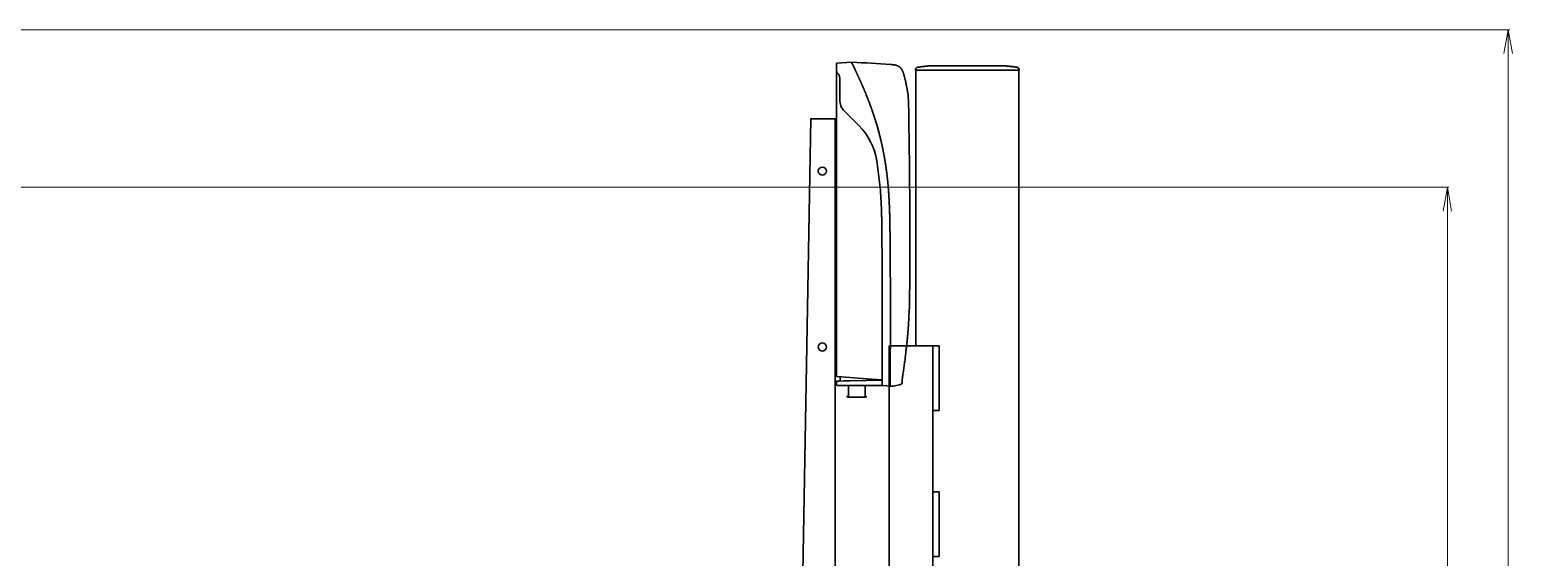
# Model space of a CAD drawing. Header units: millimetres. Extents: x 120 to 10915, y 515 to 8014.
# Drawn here: x 9085 to 10915, y 2759 to 3410 of the extents above; entities that cross this region are included whole.
import ezdxf

# ---------------------------------------------------------------- set-up
doc = ezdxf.new("R2010")
doc.units = ezdxf.units.MM
doc.layers.get('0').update_dxf_attribs({"lineweight": 13})
for name, color, linetype, lineweight in [('201_Dimensions', 7, 'Continuous', 13), ('205_Chassis_top_view', 7, 'Continuous', 13), ('210_BWA_components_top_view', 7, 'Continuous', 13)]:
    doc.layers.add(name, color=color, linetype=linetype, lineweight=lineweight)

# ---------------------------------------------------------------- blocks, each defined once
blk = doc.blocks.new('3069816_1')
at = {"layer": '205_Chassis_top_view', "color": 3, "lineweight": 35}
for p, q in [((10081, 1197.2), (10081, 1198.3)), ((10081, 1197), (10081, 1197.2)), ((10081, 1196.5), (10081, 1197)), ((10081, 1196.5), (10081, 1191.2)), ((10081, 1191.4), (10081, 1190.3)), ((10081, 1191.2), (10081, 1189.2)), ((10081, 1190.3), (10081, 1190.2)), ((10081, 1190.2), (10081, 1188.2)), ((10081.3, 1198.6), (10100.1, 1199.9)), ((10100.1, 1199.9), (10100.1, 1199.9)), ((10100.1, 1199.9), (10100.1, 1199.9)), ((10100.1, 1198.7), (10100.1, 1198.8)), ((10100.1, 1198.8), (10100.1, 1198.8)), ((10100.1, 1198.8), (10100.1, 1198.8)), ((10100.1, 1198.8), (10100.1, 1198.7)), ((10100.1, 1198.7), (10100.1, 1198.7)), ((10100.1, 1198.7), (10100.1, 1198.7)), ((10100.1, 1198.7), (10100.1, 1198.7)), ((10100.1, 1198.7), (10100.1, 1198.7)), ((10100.3, 1198.1), (10100.3, 1198)), ((10081, 1188.2), (10081, 1168.3)), ((10085, 1169.1), (10085, 1180.2)), ((10081, 1168.3), (10081, 1162.7)), ((10081, 1162.7), (10081, 1162.3)), ((10081, 1162.3), (10081, 1156)), ((10081, 1156), (10081, 985.1)), ((10085, 1162.7), (10085, 1169.1)), ((10085, 1156), (10085, 1162.7)), ((10085, 1153.5), (10085, 1156)), ((10168.6, 1164), (10168.6, 1164)), ((10090.9, 1139.3), (10108.6, 1121.6)), ((10170.1, 1144.6), (10170, 1146)), ((10081, 1098.4), (10081, 1100)), ((10080.5, 1089.9), (10080.5, 1090)), ((10080.5, 1090), (10080.5, 1089.9)), ((10130.9, 1078), (10130.9, 1078)), ((10135.2, 1042.1), (10130.9, 1078)), ((10080.5, 1052), (10080.5, 1052.1)), ((10080.5, 1052.1), (10080.5, 1052)), ((10081, 1033.2), (10081, 1025.8)), ((10135.2, 1042.1), (10135.2, 1042.1)), ((10081, 982.5), (10081, 1012.3)), ((10081, 985.1), (10081, 820.9)), ((10081, 982.5), (10081, 971.1)), ((10081, 964.9), (10081, 971.1)), ((10137.1, 985.1), (10137.1, 985.1)), ((10137.1, 985.1), (10137.1, 985.1)), ((10081, 964.9), (10081, 960.2)), ((10080.5, 900), (10080.5, 900.1)), ((10080.5, 900.1), (10080.5, 900)), ((10081, 820.9), (10081, 820.2)), ((10081, 820.2), (10081, 819.3)), ((10081, 819.3), (10081, 816.9)), ((10081, 815.9), (10081, 816.9)), ((10081, 815.9), (10081, 813)), ((10081, 813.5), (10081, 813.5)), ((10081, 813.5), (10081, 813.5)), ((10081, 811.9), (10081, 813)), ((10087.5, 811.5), (10081, 811.9)), ((10084.2, 806.5), (10081.1, 806.4)), ((10081.1, 806.4), (10081.1, 802.1)), ((10090.3, 806.6), (10084.2, 806.5)), ((10085.5, 807), (10085.5, 811.4)), ((10118, 809.3), (10087.5, 811.5)), ((10098.1, 806.7), (10090.3, 806.6)), ((10137.4, 807.4), (10098.1, 806.7)), ((10137, 808), (10118, 809.3)), ((10137, 808), (10137, 808)), ((10147.1, 800.8), (10147.2, 806.8)), ((10147.1, 800.8), (10147.2, 806.8)), ((10162.3, 810.3), (10162.5, 811.2)), ((10084.9, 801.1), (10082.1, 801.1)), ((10084.9, 801.1), (10091, 801.1)), ((10098.2, 801.1), (10091, 801.1)), ((10094.4, 787.8), (10094.4, 786.6)), ((10094.4, 787.8), (10095.9, 787.8)), ((10095.8, 800.4), (10095.8, 788.3)), ((10095.8, 794.6), (10095.8, 792.3)), ((10095.8, 790.2), (10095.8, 788.3)), ((10137.7, 801.1), (10098.2, 801.1)), ((10116.4, 800.4), (10116.4, 787.8)), ((10116.4, 792.7), (10116.4, 791.2)), ((10117.8, 787.8), (10116.4, 787.8)), ((10117.8, 787.8), (10117.8, 786.6)), ((10138.3, 800.9), (10147.6, 800.2)), ((10150.1, 800.2), (10151.5, 800.1)), ((10102.3, 786.6), (10094.5, 786.6)), ((10102.7, 786.6), (10102.3, 786.6)), ((10111.6, 786.6), (10102.7, 786.6)), ((10112.2, 786.6), (10111.6, 786.6)), ((10117.8, 786.6), (10112.2, 786.6))]:
    blk.add_line(p, q, dxfattribs=at)
for points in [[(10170.3, 1133.6, 0.000514), (10170.1, 1144.6)], [(10171.3, 911.7, 0.00574), (10170.3, 1133.6)], [(10137.3, 826.1, 0.004054), (10137.1, 985.1)], [(10147.2, 806.8, 0.004546), (10147.1, 985.1)], [(10147.2, 806.8, 0.004546), (10147.1, 985.1)], [(10162.2, 806.4, 0.0001), (10162.3, 810.3)]]:
    blk.add_lwpolyline(points, format="xyb", dxfattribs=at)
blk.add_lwpolyline([(10043.5, 455), (10079.5, 455), (10079.5, 1130), (10049.5, 1130), (10039.5, 570), (10039.5, 455)], close=True, dxfattribs=at)
for centre in [(10063.5, 1065.5), (10063.5, 848.5)]:
    blk.add_circle(centre, 5, dxfattribs=at)
for centre, radius, start, end in [((10081.4, 1198.3), 0.367, 94, 180), ((10130.1, 1200.9), 30, 182.0019, 184.0486), ((9837.2, -3430.8), 4638.2, 86.1615, 86.7511), ((10130.1, 1200.9), 30, 181.9307, 184.0485), ((9450.8, 875.5), 725.2, 25.8298, 26.4096), ((9450.8, 875.5), 725.2, 25.8298, 26.4097), ((10084, 1189.2), 3, 180, 228.1897), ((10076, 1180.2), 9, 0, 48.1897), ((10105, 1153.5), 20, 180, 225), ((9683.9, 983.5), 468.2, 22.5188, 23.3806), ((9683.9, 983.5), 468.2, 22.5188, 23.3805), ((9710.6, 994.6), 439.3, 21.5543, 22.5161), ((9710.6, 994.6), 439.3, 21.5543, 22.5162), ((10007.1, 1139.4), 163.4, 4.9194, 8.6716), ((10148.4, 1151.5), 21.6, 1.6759, 5.0341), ((10052, 1065.1), 80, 9.3229, 45.0002), ((10081.3, 1100), 0.3, 176.8067, 180), ((10081.3, 1100), 0.3, 176.4077, 180), ((7709.2, 964.2), 2428, 0.4919, 0.8262), ((10083.5, 960.2), 2.5, 180, 181.5185), ((9436.2, 927.8), 735.4, 356.1356, 357.4739), ((10596, 823), 458.7, 179.6115, 179.9158), ((10769.3, 823), 632, 179.9408, 180.3834), ((10085, 807), 0.5, 271, 0), ((10085, 811.3), 0.5, 0.0001, 40.6686), ((9860.8, 859.5), 305.5, 350.8976, 351.307), ((10082.1, 802.1), 1, 180, 270), ((10095.1, 800.4), 0.795, 0, 66.8978), ((10099.8, 788.3), 3.96, 180, 187.4354), ((10117.2, 800.4), 0.795, 113.102, 180), ((10138.4, 802.1), 1.22, 244.5608, 266.9967), ((10138.4, 802.1), 1.22, 244.5837, 266.9833), ((10147.8, 803), 2.77, 263.0179, 267.6844), ((10148.9, 827.2), 26.9, 267.3944, 272.5313), ((10053, 1254.6), 465, 282.2269, 283.1061), ((10094.5, 786.6), 0.0981, 172.4605, 194.9172)]:
    blk.add_arc(centre, radius, start, end, dxfattribs=at)
for points, degree, knots in [([(10100.3, 1198), (10100.3, 1198.1), (10100.2, 1198.2), (10100.2, 1198.3), (10100.1, 1198.5), (10100.1, 1198.6), (10100.1, 1198.6), (10100.1, 1198.7), (10100.1, 1198.7), (10100.1, 1198.7), (10100.1, 1198.7), (10100.1, 1198.7)], 5, [0, 0, 0, 0, 0, 0, 1.777658, 1.777658, 1.777658, 5.249532, 5.249532, 5.249532, 5.811374, 5.811374, 5.811374, 5.811374, 5.811374, 5.811374]), ([(10100.3, 1198), (10100.3, 1198.1), (10100.3, 1198.2), (10100.2, 1198.2), (10100.2, 1198.3), (10100.1, 1198.4), (10100.1, 1198.5), (10100.1, 1198.6), (10100.1, 1198.6), (10100.1, 1198.7), (10100.1, 1198.7), (10100.1, 1198.7)], 5, [0, 0, 0, 0, 0, 0, 1.590241, 1.590241, 1.590241, 4.734821, 4.734821, 4.734821, 7.852619, 7.852619, 7.852619, 7.852619, 7.852619, 7.852619]), ([(10147.7, 1197), (10148, 1197), (10148.5, 1196.9), (10149.3, 1196.9), (10150.1, 1196.8), (10151, 1196.7), (10151.7, 1196.6), (10152.5, 1196.5), (10153.3, 1196.4), (10154, 1196.2), (10154.7, 1196), (10155.4, 1195.8), (10156.1, 1195.5), (10156.8, 1195.3), (10157.4, 1195), (10158, 1194.6), (10158.5, 1194.2), (10159, 1193.9), (10159.3, 1193.6), (10159.6, 1193.4), (10159.8, 1193.1), (10160.1, 1192.9), (10160.3, 1192.6), (10160.5, 1192.4), (10160.8, 1192.1), (10161, 1191.8), (10161.2, 1191.5), (10161.4, 1191.2), (10161.6, 1190.9), (10161.8, 1190.6), (10161.9, 1190.3), (10162.1, 1190), (10162.3, 1189.7), (10162.4, 1189.3), (10162.6, 1189), (10162.8, 1188.6), (10162.9, 1188.3), (10163.1, 1187.9), (10163.2, 1187.5), (10163.3, 1187.2), (10163.5, 1186.8), (10163.6, 1186.4), (10163.7, 1186), (10163.8, 1185.6), (10164, 1185.2), (10164.1, 1184.8), (10164.2, 1184.4), (10164.3, 1184), (10164.4, 1183.6), (10164.5, 1183.4), (10164.5, 1183.2)], 3, [0, 0, 0, 0, 0.828237, 1.653035, 2.471536, 3.281248, 4.081215, 4.868389, 5.641648, 6.400373, 7.144427, 7.874289, 8.590884, 9.295625, 9.990364, 10.677331, 11.359059, 12.03828, 12.377838, 12.71782, 13.058573, 13.400438, 13.74374, 14.088794, 14.435893, 14.785312, 15.144161, 15.505924, 15.856783, 16.210702, 16.574964, 16.942678, 17.313937, 17.688807, 18.067208, 18.449265, 18.834961, 19.224251, 19.617065, 20.013304, 20.412848, 20.815551, 21.221198, 21.629639, 22.040663, 22.454033, 22.869499, 23.286786, 23.705608, 24.125658, 24.125658, 24.125658, 24.125658]), ([(10164.5, 1183.2), (10164.6, 1182.9), (10164.8, 1182.2), (10165.1, 1181.1), (10165.4, 1180), (10165.7, 1179), (10165.9, 1177.9), (10166.2, 1176.8), (10166.4, 1175.7), (10166.7, 1174.5), (10166.9, 1173.3), (10167.2, 1171.9), (10167.5, 1170.6), (10167.7, 1169.3), (10168, 1167.9), (10168.2, 1166.6), (10168.4, 1165.3), (10168.5, 1164.5), (10168.6, 1164)], 3, [0, 0, 0, 0, 1.093211, 2.192884, 3.299163, 4.412196, 5.532143, 6.659168, 7.793446, 8.935158, 10.274647, 11.625847, 12.989105, 14.364782, 15.695038, 17.038387, 18.336129, 19.647517, 19.647517, 19.647517, 19.647517]), ([(10147.1, 985.1), (10147.1, 990.8), (10147, 996.5), (10146.9, 1002.2), (10146.7, 1011.7), (10146.4, 1021.2), (10146.2, 1025), (10145.7, 1036), (10144.9, 1047), (10144.2, 1054.2), (10143.1, 1064), (10141.6, 1073.7), (10141.2, 1076.3), (10140.2, 1082.5), (10139, 1088.8), (10138.3, 1092.5), (10136.6, 1100.4), (10134.7, 1108.3), (10133.6, 1112.5), (10130.5, 1123.8), (10127, 1135), (10124.6, 1142), (10122, 1149), (10119.2, 1156)], 5, [0, 0, 0, 0, 0, 0, 50.159728, 50.159728, 50.159728, 83.459956, 83.459956, 83.459956, 146.733373, 146.733373, 146.733373, 169.343934, 169.343934, 169.343934, 202.132508, 202.132508, 202.132508, 239.551181, 239.551181, 239.551181, 302.606191, 302.606191, 302.606191, 302.606191, 302.606191, 302.606191]), ([(10119.2, 1156), (10123, 1146.3), (10126.6, 1136.6), (10129.7, 1126.7), (10133.1, 1115.1), (10135.9, 1103.3), (10136.3, 1101.5), (10137.4, 1096.7), (10138.4, 1091.8), (10139, 1088.7), (10140, 1083.8), (10140.8, 1078.9), (10141.1, 1077.1), (10141.7, 1073.4), (10142.2, 1069.7), (10142.5, 1067.9), (10143.5, 1060), (10144.4, 1052.2), (10144.9, 1046.2), (10145.7, 1035.7), (10146.2, 1025.1), (10146.4, 1020.5), (10146.8, 1010.7), (10146.9, 1000.8), (10147, 995.6), (10147.1, 990.3), (10147.1, 985.1)], 5, [0, 0, 0, 0, 0, 0, 114.085851, 114.085851, 114.085851, 134.879966, 134.879966, 134.879966, 169.715758, 169.715758, 169.715758, 190.635264, 190.635264, 190.635264, 211.609413, 211.609413, 211.609413, 279.630134, 279.630134, 279.630134, 331.492577, 331.492577, 331.492577, 391.14245, 391.14245, 391.14245, 391.14245, 391.14245, 391.14245]), ([(10170, 1146), (10170, 1146.1), (10170, 1146.3), (10170, 1146.7), (10170, 1147), (10170, 1147.3), (10170, 1147.6), (10170, 1147.9), (10170, 1148.2), (10170, 1148.5), (10170, 1148.8), (10170, 1149.1), (10170, 1149.4), (10170, 1149.6), (10170, 1149.9), (10170, 1150.2), (10170, 1150.4), (10170, 1150.6), (10170, 1150.8), (10170, 1151), (10170, 1151.2), (10170, 1151.4), (10170, 1151.6), (10169.9, 1151.8), (10169.9, 1152), (10169.9, 1152.1), (10169.9, 1152.1)], 3, [0, 0, 0, 0, 0.321332, 0.642034, 0.961194, 1.277868, 1.591623, 1.900975, 2.205849, 2.505487, 2.798262, 3.084246, 3.362417, 3.632216, 3.89294, 4.144295, 4.385862, 4.617651, 4.814975, 5.004526, 5.186155, 5.360036, 5.567468, 5.763782, 5.949806, 6.127302, 6.127302, 6.127302, 6.127302]), ([(10137.1, 985.1), (10137.1, 985.3), (10137.1, 985.5), (10137.1, 985.7), (10137.1, 990), (10137, 994.3), (10137, 998.4), (10136.8, 1009.6), (10136.5, 1020.8), (10136.1, 1027.9), (10135.7, 1035), (10135.2, 1042.1)], 5, [0, 0, 0, 0, 0, 0, 2.805829, 2.805829, 2.805829, 53.293514, 53.293514, 53.293514, 141.557401, 141.557401, 141.557401, 141.557401, 141.557401, 141.557401]), ([(10171.3, 911.7), (10171.3, 911.4), (10171.3, 910.9), (10171.3, 910), (10171.3, 909.2), (10171.3, 908.5), (10171.3, 907.7), (10171.3, 906.9), (10171.2, 906.1), (10171.2, 905.3), (10171.2, 904.6), (10171.2, 903.9), (10171.2, 903.2), (10171.2, 902.5), (10171.2, 901.8), (10171.2, 901.2), (10171.2, 900.5), (10171.1, 899.9), (10171.1, 899.3), (10171.1, 898.7), (10171.1, 898.3), (10171.1, 897.8), (10171.1, 897.4), (10171, 897), (10171, 896.6), (10171, 896.2), (10171, 895.8), (10171, 895.5), (10171, 895.4)], 3, [0, 0, 0, 0, 0.80335, 1.606377, 2.407692, 3.205461, 3.996753, 4.779824, 5.551895, 6.310862, 7.054481, 7.781173, 8.489405, 9.178739, 9.848112, 10.498558, 11.130806, 11.745939, 12.369154, 12.978711, 13.404155, 13.825191, 14.24139, 14.655142, 15.065829, 15.475612, 15.884351, 16.292746, 16.292746, 16.292746, 16.292746]), ([(10170, 878.2), (10170, 877.5), (10169.9, 875.9), (10169.7, 873.8), (10169.6, 872), (10169.4, 870.3), (10169.3, 868.6), (10169.2, 866.9), (10169, 865.2), (10168.9, 863.5), (10168.7, 861.8), (10168.6, 860.1), (10168.4, 858.3), (10168.3, 856.6), (10168.1, 854.8), (10167.9, 853.1), (10167.7, 851.3), (10167.5, 849.5), (10167.3, 847.7), (10167.1, 845.6), (10166.8, 843.2), (10166.5, 840.3), (10166.1, 837.4), (10165.8, 834.3), (10165.4, 831.2), (10164.9, 828.1), (10164.5, 824.9), (10164, 821.7), (10163.6, 818.4), (10163.1, 815.6), (10162.9, 813.9), (10162.8, 813.3)], 3, [0, 0, 0, 0, 2.307413, 4.610797, 6.301891, 7.991029, 9.678185, 11.363338, 13.07224, 14.779281, 16.504114, 18.22717, 19.978541, 21.728275, 23.476343, 25.222721, 27.01632, 28.808453, 30.628988, 32.448155, 35.181045, 38.00326, 41.040276, 44.12743, 47.254204, 50.426815, 53.629396, 56.915723, 60.199639, 63.562758, 65.3176, 65.3176, 65.3176, 65.3176]), ([(10137, 808), (10137.1, 808), (10137.2, 808), (10137.3, 807.9), (10137.4, 807.9), (10137.4, 807.9), (10137.4, 807.9)], 3, [0, 0, 0, 0, 0.123933, 0.2454977, 0.3621771, 0.3774224, 0.3774224, 0.3774224, 0.3774224]), ([(10137.4, 806.8), (10137.4, 807), (10137.4, 807.4), (10137.4, 808), (10137.4, 808.7), (10137.4, 809.4), (10137.4, 810.1), (10137.4, 810.7), (10137.4, 811.2), (10137.4, 811.7), (10137.4, 812.1), (10137.4, 812.6), (10137.4, 813), (10137.4, 813.5), (10137.4, 813.9), (10137.4, 814.4), (10137.3, 814.8), (10137.3, 815.3), (10137.3, 815.7), (10137.3, 816.1), (10137.3, 816.6), (10137.3, 817), (10137.3, 817.4), (10137.3, 817.9), (10137.3, 818.3), (10137.3, 818.6), (10137.3, 818.7)], 3, [0, 0, 0, 0, 0.577584, 1.247407, 1.936566, 2.621774, 3.283756, 3.901047, 4.431078, 4.905586, 5.356736, 5.80622, 6.254068, 6.700306, 7.144977, 7.588168, 8.029998, 8.470567, 8.909949, 9.348195, 9.785348, 10.22144, 10.656507, 11.090587, 11.523734, 11.956037, 11.956037, 11.956037, 11.956037]), ([(10137.5, 801.7), (10137.5, 801.7), (10137.5, 801.7), (10137.5, 801.8), (10137.5, 801.8), (10137.5, 801.9), (10137.5, 801.9), (10137.5, 802), (10137.5, 802.1), (10137.5, 802.1), (10137.5, 802.2), (10137.5, 802.3), (10137.5, 802.3), (10137.4, 802.4), (10137.4, 802.5), (10137.4, 802.6), (10137.4, 802.7), (10137.4, 802.8), (10137.4, 802.8), (10137.4, 802.9), (10137.4, 803), (10137.4, 803.1), (10137.4, 803.2), (10137.4, 803.3), (10137.4, 803.5), (10137.4, 803.6), (10137.4, 803.7), (10137.4, 803.8), (10137.4, 803.9), (10137.4, 804), (10137.4, 804.2), (10137.4, 804.3), (10137.4, 804.4), (10137.4, 804.5), (10137.4, 804.7), (10137.4, 804.8), (10137.4, 804.9), (10137.4, 805.1), (10137.4, 805.2), (10137.4, 805.3), (10137.4, 805.5), (10137.4, 805.6), (10137.4, 805.8), (10137.4, 805.9), (10137.4, 806), (10137.4, 806.2), (10137.4, 806.3), (10137.4, 806.5), (10137.4, 806.6), (10137.4, 806.7), (10137.4, 806.8)], 3, [0, 0, 0, 0, 0.04962, 0.099291, 0.151367, 0.205922, 0.263009, 0.322678, 0.384967, 0.449914, 0.517559, 0.587952, 0.661155, 0.737226, 0.816209, 0.898136, 0.983004, 1.07091, 1.16177, 1.255679, 1.352571, 1.45248, 1.555306, 1.661024, 1.769512, 1.880707, 1.994483, 2.110762, 2.22943, 2.350389, 2.473505, 2.598658, 2.725714, 2.854542, 2.98501, 3.117011, 3.250445, 3.385235, 3.521314, 3.658619, 3.797085, 3.936653, 4.077266, 4.218877, 4.361444, 4.504927, 4.649291, 4.7951, 4.952789, 5.108083, 5.108083, 5.108083, 5.108083]), ([(10158.5, 801.7), (10158.5, 801.7), (10158.7, 801.8), (10158.9, 801.8), (10159.1, 801.9), (10159.3, 801.9), (10159.6, 802), (10159.8, 802.1), (10160, 802.1), (10160.2, 802.2), (10160.3, 802.3), (10160.5, 802.4), (10160.7, 802.5), (10160.9, 802.6), (10161, 802.7), (10161.2, 802.9), (10161.3, 803), (10161.4, 803.2), (10161.6, 803.3), (10161.7, 803.5), (10161.8, 803.6), (10161.8, 803.8), (10161.9, 804), (10162, 804.2), (10162, 804.4), (10162.1, 804.6), (10162.1, 804.7), (10162.1, 804.8), (10162.2, 804.9), (10162.2, 805), (10162.2, 805.1), (10162.2, 805.2), (10162.2, 805.4), (10162.2, 805.5), (10162.2, 805.6), (10162.2, 805.7), (10162.2, 805.8), (10162.2, 805.9), (10162.2, 806), (10162.2, 806.1), (10162.2, 806.3), (10162.2, 806.3), (10162.2, 806.4)], 3, [0, 0, 0, 0, 0.22702, 0.453421, 0.678613, 0.902056, 1.123281, 1.341898, 1.55762, 1.770263, 1.979765, 2.186168, 2.389639, 2.590454, 2.789, 2.985747, 3.181243, 3.376088, 3.570914, 3.766347, 3.962993, 4.161406, 4.362072, 4.56538, 4.771617, 4.980959, 5.086824, 5.193477, 5.300907, 5.409093, 5.518012, 5.627631, 5.737909, 5.848802, 5.960259, 6.072223, 6.184631, 6.297417, 6.410511, 6.523838, 6.637322, 6.750887, 6.750887, 6.750887, 6.750887]), ([(10137.9, 801), (10137.9, 801), (10137.8, 801), (10137.8, 801), (10137.8, 801), (10137.8, 801), (10137.8, 801.1), (10137.8, 801.1), (10137.7, 801.1), (10137.7, 801.1), (10137.7, 801.1), (10137.7, 801.1), (10137.7, 801.1), (10137.7, 801.2), (10137.7, 801.2), (10137.6, 801.2), (10137.6, 801.2), (10137.6, 801.2), (10137.6, 801.3), (10137.6, 801.3), (10137.6, 801.3), (10137.6, 801.3), (10137.6, 801.3), (10137.6, 801.4), (10137.6, 801.4), (10137.6, 801.4), (10137.5, 801.4), (10137.5, 801.5), (10137.5, 801.5), (10137.5, 801.5), (10137.5, 801.6), (10137.5, 801.6), (10137.5, 801.6), (10137.5, 801.7), (10137.5, 801.7)], 3, [0, 0, 0, 0, 0.0125828, 0.0278067, 0.0470294, 0.0673703, 0.0862431, 0.1067356, 0.1286621, 0.1507514, 0.1735508, 0.1965788, 0.2198701, 0.2434598, 0.2649949, 0.2868642, 0.3076917, 0.3289134, 0.3523563, 0.3754276, 0.3981342, 0.4205723, 0.4428258, 0.4650111, 0.4872241, 0.5095628, 0.5419936, 0.5751349, 0.6092177, 0.6444603, 0.681018, 0.7190781, 0.7587714, 0.8002263, 0.8002263, 0.8002263, 0.8002263])]:
    blk.add_open_spline(points, degree=degree, knots=knots, dxfattribs=at)
for points in [[(10113.7, 1169.3), (10111.8, 1173.8), (10109.8, 1178.2), (10107.8, 1182.6), (10105.7, 1187), (10103.5, 1191.5)], [(10103.5, 1191.5), (10105.7, 1187.1), (10107.8, 1182.6), (10109.8, 1178.2), (10111.8, 1173.8), (10113.7, 1169.3)], [(10147.1, 800.8), (10147.1, 800.6), (10147.1, 800.4), (10147.1, 800.4), (10147.2, 800.3), (10147.2, 800.3)], [(10147.1, 800.8), (10147.1, 800.6), (10147.1, 800.4), (10147.1, 800.4), (10147.2, 800.3), (10147.2, 800.3)], [(10147.2, 800.3), (10147.2, 800.3), (10147.3, 800.3), (10147.4, 800.3), (10147.5, 800.3), (10147.6, 800.2)]]:
    blk.add_open_spline(points, degree=5, dxfattribs=at)
blk = doc.blocks.new('2974938_1')
at = {"layer": '210_BWA_components_top_view', "color": 3, "lineweight": 35}
for p, q in [((10178.4, 1190.5), (10178.4, 1190)), ((10178.4, 1190), (10306.6, 1190)), ((10179, 850), (10179, 1190)), ((10287.9, 1195.4), (10197.1, 1195.4)), ((10306, -1190), (10306, 1190)), ((10306.6, 1190.5), (10306.6, 1190)), ((10146, 850), (10166, 850)), ((10146, 850), (10146, -850)), ((10199.8, 850), (10166, 850)), ((10199.8, 850), (10199.8, -850)), ((10199.8, 850), (10199.8, 770)), ((10207.6, 850), (10199.8, 850)), ((10207.6, 850), (10207.6, 770)), ((10207.6, 770), (10199.8, 770)), ((10199.8, 670), (10199.8, 590)), ((10207.6, 670), (10199.8, 670)), ((10207.6, 670), (10207.6, 590)), ((10207.6, 590), (10199.8, 590))]:
    blk.add_line(p, q, dxfattribs=at)
for centre, radius, start, end in [((10181.4, 1190.3), 3, 139.8199, 176.739), ((10182.2, 1189.7), 4, 99.9162, 139.8199), ((10197.1, 1192.1), 3.27, 90, 94.4858), ((10287.9, 1192.1), 3.27, 85.5142, 89.8458), ((10302.8, 1189.7), 4, 40.1801, 80.0838), ((10303.6, 1190.3), 3, 3.261, 40.1801)]:
    blk.add_arc(centre, radius, start, end, dxfattribs=at)
for points in [[(10181.5, 1193.6), (10181.7, 1193.7), (10182.1, 1193.7), (10182.8, 1193.9), (10183.4, 1193.9), (10184.1, 1194), (10184.7, 1194.1), (10185.3, 1194.2), (10186, 1194.3), (10186.6, 1194.4), (10187.2, 1194.5), (10187.9, 1194.5), (10188.5, 1194.6), (10189.1, 1194.7), (10189.8, 1194.7), (10190.4, 1194.8), (10191.1, 1194.9), (10191.7, 1194.9), (10192.3, 1195), (10193, 1195.1), (10193.6, 1195.1), (10194.3, 1195.2), (10194.9, 1195.2), (10195.6, 1195.3), (10196.2, 1195.3), (10196.7, 1195.4), (10196.9, 1195.4)], [(10303.5, 1193.6), (10303.3, 1193.7), (10302.9, 1193.7), (10302.2, 1193.9), (10301.6, 1193.9), (10300.9, 1194), (10300.3, 1194.1), (10299.7, 1194.2), (10299, 1194.3), (10298.4, 1194.4), (10297.8, 1194.5), (10297.1, 1194.5), (10296.5, 1194.6), (10295.9, 1194.7), (10295.2, 1194.7), (10294.6, 1194.8), (10293.9, 1194.9), (10293.3, 1194.9), (10292.7, 1195), (10292, 1195.1), (10291.4, 1195.1), (10290.7, 1195.2), (10290.1, 1195.2), (10289.4, 1195.3), (10288.8, 1195.3), (10288.3, 1195.4), (10288.1, 1195.4)]]:
    blk.add_open_spline(points, degree=3, knots=[0, 0, 0, 0, 0.648753, 1.296729, 1.943338, 2.588262, 3.231422, 3.872934, 4.513073, 5.152238, 5.790904, 6.429592, 7.068823, 7.70908, 8.350769, 8.994178, 9.639438, 10.286482, 10.935004, 11.584421, 12.23402, 12.883627, 13.533242, 14.182872, 14.832522, 15.482193, 15.482193, 15.482193, 15.482193], dxfattribs=at)
blk = doc.blocks.new('BLOCK112')
at = {"layer": '201_Dimensions', "color": 2, "lineweight": 18}
for p, q in [((8250, 1240), (10912, 1240)), ((10910, -1240), (10910, 1240))]:
    blk.add_line(p, q, dxfattribs=at)
blk.add_lwpolyline([(10915.208984, 1210.455811), (10910, 1240), (10904.791016, 1210.455811)], dxfattribs=at)
blk = doc.blocks.new('BLOCK113')
at = {"layer": '201_Dimensions', "color": 2, "lineweight": 18}
for p, q in [((8250, 1045.5), (10837, 1045.5)), ((10835, -1045.5), (10835, 1045.5))]:
    blk.add_line(p, q, dxfattribs=at)
blk.add_lwpolyline([(10840.208984, 1015.95575), (10835, 1045.5), (10829.791016, 1015.95575)], dxfattribs=at)

msp = doc.modelspace()

# ---------------------------------------------------------------- block references
at = {"color": 7, "lineweight": 35}
for name in ['3069816_1', '2974938_1']:
    msp.add_blockref(name, (0, 2170), dxfattribs=at)
at = {"layer": '201_Dimensions', "lineweight": 0}
for name in ['BLOCK112', 'BLOCK113']:
    msp.add_blockref(name, (0, 2170), dxfattribs=at)

doc.saveas('drawing.dxf')
